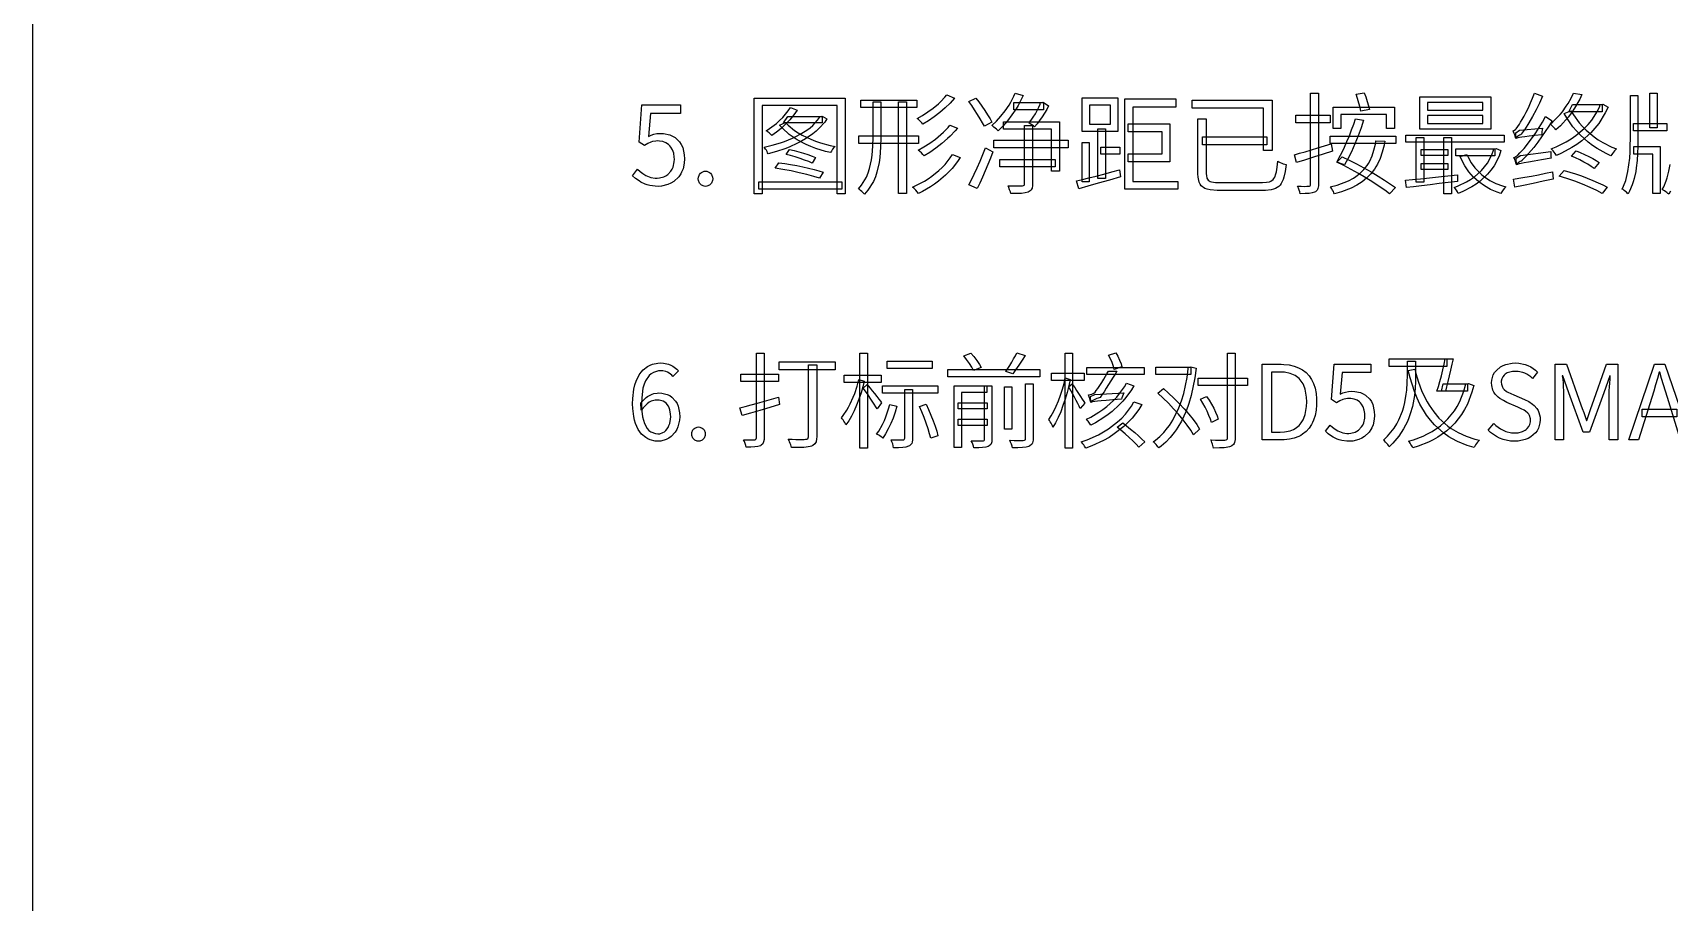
# Model space of a CAD drawing. Header units: millimetres. Extents: x 5 to 292, y 5 to 205.
# Drawn here: x 5 to 45.92, y 26.75 to 48.5 of the extents above; entities that cross this region are included whole.
import ezdxf

# ---------------------------------------------------------------- set-up
doc = ezdxf.new("R2010")
doc.units = ezdxf.units.MM
doc.layers.add('ANNOTATION', color=7, linetype='Continuous')
doc.layers.add('REFERENCE', color=8, linetype='Continuous')

msp = doc.modelspace()

# ---------------------------------------------------------------- linework, layer by layer
at = {"layer": 'ANNOTATION'}
for points in [[(20.642, 44.657), (20.566, 44.659), (20.429, 44.678), (20.367, 44.695), (20.31, 44.715), (20.206, 44.765), (20.16, 44.793), (20.075, 44.856), (20, 44.922), (20.125, 45.086), (20.186, 45.03), (20.253, 44.977), (20.327, 44.932), (20.412, 44.895), (20.459, 44.882), (20.561, 44.866), (20.617, 44.864), (20.674, 44.868), (20.782, 44.896), (20.831, 44.921), (20.877, 44.953), (20.955, 45.035), (20.986, 45.085), (21.011, 45.141), (21.04, 45.267), (21.043, 45.337), (21.042, 45.389), (21.027, 45.484), (20.999, 45.567), (20.956, 45.639), (20.93, 45.671), (20.9, 45.7), (20.834, 45.745), (20.759, 45.776), (20.674, 45.791), (20.628, 45.793), (20.58, 45.791), (20.494, 45.776), (20.456, 45.763), (20.379, 45.726), (20.295, 45.675), (20.161, 45.76), (20.227, 46.694), (21.199, 46.694), (21.199, 46.481), (20.445, 46.481), (20.393, 45.902), (20.46, 45.936), (20.531, 45.961), (20.608, 45.976), (20.693, 45.981), (20.775, 45.977), (20.927, 45.944), (20.997, 45.914), (21.062, 45.876), (21.171, 45.772), (21.215, 45.705), (21.251, 45.63), (21.292, 45.448), (21.297, 45.342), (21.291, 45.237), (21.26, 45.095), (21.225, 45.01), (21.203, 44.971), (21.152, 44.899), (21.03, 44.782), (20.958, 44.737), (20.882, 44.702), (20.724, 44.662), (20.642, 44.657)], [(23.042, 46.866), (25.317, 46.866), (25.317, 44.474), (25.112, 44.474), (25.112, 46.68), (23.239, 46.68), (23.239, 44.474), (23.042, 44.474), (23.042, 46.866)], [(26.014, 46.768), (26.207, 46.768), (26.207, 45.891), (26.201, 45.636), (26.181, 45.382), (26.165, 45.257), (26.109, 45.013), (26.07, 44.894), (26.02, 44.779), (25.884, 44.561), (25.798, 44.458), (25.78, 44.48), (25.756, 44.505), (25.727, 44.531), (25.698, 44.556), (25.67, 44.578), (25.645, 44.594), (25.723, 44.689), (25.845, 44.888), (25.889, 44.993), (25.925, 45.1), (25.975, 45.321), (25.99, 45.434), (26.008, 45.662), (26.014, 45.891), (26.014, 46.768)], [(25.702, 46.817), (27.109, 46.817), (27.109, 46.626), (25.702, 46.626), (25.702, 46.817)], [(26.647, 46.768), (26.849, 46.768), (26.849, 44.476), (26.647, 44.476), (26.647, 46.768)], [(27.854, 46.943), (28.048, 46.863), (27.94, 46.739), (27.816, 46.618), (27.682, 46.501), (27.542, 46.394), (27.399, 46.297), (27.259, 46.214), (27.23, 46.25), (27.192, 46.29), (27.151, 46.327), (27.112, 46.358), (27.245, 46.433), (27.382, 46.519), (27.517, 46.616), (27.645, 46.723), (27.705, 46.778), (27.809, 46.888), (27.854, 46.943)], [(28.406, 46.782), (28.583, 46.866), (28.656, 46.769), (28.732, 46.662), (28.807, 46.553), (28.877, 46.447), (28.937, 46.348), (28.985, 46.263), (28.794, 46.161), (28.749, 46.25), (28.691, 46.35), (28.625, 46.458), (28.552, 46.571), (28.478, 46.681), (28.406, 46.782)], [(29.567, 46.989), (29.763, 46.932), (29.725, 46.847), (29.637, 46.681), (29.588, 46.6), (29.484, 46.442), (29.373, 46.294), (29.257, 46.16), (29.141, 46.044), (29.123, 46.063), (29.097, 46.086), (29.066, 46.112), (29.035, 46.138), (29.006, 46.161), (28.982, 46.178), (29.098, 46.286), (29.209, 46.409), (29.314, 46.543), (29.411, 46.687), (29.455, 46.762), (29.533, 46.913), (29.567, 46.989)], [(29.531, 46.752), (30.271, 46.752), (30.271, 46.571), (29.531, 46.571), (29.531, 46.752)], [(30.192, 46.752), (30.236, 46.752), (30.268, 46.762), (30.402, 46.67), (30.357, 46.58), (30.301, 46.487), (30.24, 46.393), (30.177, 46.304), (30.113, 46.221), (30.05, 46.148), (30.021, 46.173), (29.982, 46.198), (29.942, 46.223), (29.908, 46.243), (29.963, 46.311), (30.017, 46.388), (30.07, 46.471), (30.118, 46.556), (30.16, 46.639), (30.192, 46.713), (30.192, 46.752)], [(31.241, 46.869), (32.134, 46.869), (32.134, 46.033), (31.241, 46.033), (31.241, 46.869)], [(31.421, 46.691), (31.421, 46.211), (31.948, 46.211), (31.948, 46.691), (31.421, 46.691)], [(33.579, 46.844), (33.579, 46.642), (32.51, 46.642), (32.51, 44.782), (33.628, 44.782), (33.628, 44.583), (32.306, 44.583), (32.306, 46.844), (33.579, 46.844)], [(33.991, 46.817), (35.99, 46.817), (35.99, 45.555), (35.777, 45.555), (35.777, 46.612), (33.991, 46.612), (33.991, 46.817)], [(36.951, 46.986), (37.148, 46.986), (37.148, 44.712), (37.147, 44.671), (37.136, 44.606), (37.126, 44.581), (37.113, 44.559), (37.076, 44.523), (37.052, 44.509), (36.991, 44.491), (36.912, 44.481), (36.812, 44.476), (36.689, 44.474), (36.681, 44.516), (36.666, 44.566), (36.647, 44.615), (36.626, 44.659), (36.715, 44.658), (36.796, 44.657), (36.86, 44.658), (36.899, 44.659), (36.923, 44.662), (36.939, 44.671), (36.948, 44.686), (36.951, 44.712), (36.951, 46.986)], [(38.087, 46.962), (38.292, 47), (38.332, 46.895), (38.368, 46.783), (38.4, 46.675), (38.423, 46.582), (38.21, 46.536), (38.191, 46.631), (38.159, 46.742), (38.123, 46.856), (38.087, 46.962)], [(39.679, 46.899), (41.46, 46.899), (41.46, 46.088), (39.679, 46.088), (39.679, 46.899)], [(39.876, 46.754), (39.876, 46.563), (41.255, 46.563), (41.255, 46.754), (39.876, 46.754)], [(42.083, 45.85), (42.076, 45.876), (42.066, 45.909), (42.055, 45.946), (42.042, 45.983), (42.028, 46.017), (42.014, 46.047), (42.034, 46.053), (42.072, 46.08), (42.091, 46.1), (42.131, 46.152), (42.173, 46.216), (42.201, 46.26), (42.241, 46.328), (42.289, 46.414), (42.342, 46.514), (42.396, 46.624), (42.45, 46.743), (42.502, 46.866), (42.55, 46.989), (42.747, 46.91), (42.671, 46.739), (42.588, 46.569), (42.499, 46.403), (42.408, 46.245), (42.314, 46.098), (42.219, 45.965), (42.219, 45.962), (42.219, 45.962), (42.199, 45.95), (42.177, 45.937), (42.151, 45.921), (42.125, 45.904), (42.103, 45.886), (42.088, 45.867), (42.083, 45.85)], [(43.522, 46.986), (43.735, 46.951), (43.681, 46.84), (43.552, 46.613), (43.477, 46.499), (43.394, 46.386), (43.198, 46.173), (43.085, 46.074), (43.068, 46.097), (43.044, 46.124), (43.017, 46.15), (42.989, 46.174), (42.963, 46.195), (42.938, 46.211), (43.008, 46.269), (43.136, 46.393), (43.194, 46.458), (43.248, 46.524), (43.346, 46.66), (43.388, 46.728), (43.463, 46.862), (43.522, 46.986)], [(44.18, 46.702), (44.224, 46.702), (44.259, 46.711), (44.388, 46.634), (44.321, 46.493), (44.158, 46.232), (44.061, 46.112), (43.957, 46), (43.731, 45.798), (43.609, 45.708), (43.484, 45.626), (43.229, 45.486), (43.099, 45.427), (43.083, 45.453), (43.063, 45.483), (43.041, 45.514), (43.017, 45.546), (42.992, 45.574), (42.968, 45.596), (43.095, 45.647), (43.344, 45.771), (43.465, 45.845), (43.582, 45.926), (43.795, 46.108), (43.892, 46.208), (43.98, 46.314), (44.124, 46.541), (44.18, 46.661), (44.18, 46.702)], [(43.498, 46.702), (44.24, 46.702), (44.24, 46.52), (43.407, 46.52), (43.498, 46.702)], [(44.948, 46.932), (45.136, 46.932), (45.136, 45.847), (45.134, 45.666), (45.128, 45.483), (45.115, 45.3), (45.095, 45.118), (45.081, 45.029), (45.044, 44.856), (45.021, 44.773), (44.995, 44.692), (44.929, 44.538), (44.89, 44.466), (44.871, 44.487), (44.848, 44.509), (44.822, 44.531), (44.795, 44.554), (44.768, 44.575), (44.743, 44.591), (44.775, 44.658), (44.83, 44.8), (44.852, 44.875), (44.888, 45.031), (44.913, 45.193), (44.931, 45.359), (44.941, 45.524), (44.946, 45.687), (44.948, 45.845), (44.948, 46.932)], [(45.431, 46.992), (45.619, 46.992), (45.619, 46.121), (45.431, 46.121), (45.431, 46.992)], [(24.672, 46.407), (24.711, 46.407), (24.741, 46.415), (24.859, 46.347), (24.803, 46.264), (24.668, 46.109), (24.589, 46.037), (24.504, 45.969), (24.321, 45.844), (24.223, 45.787), (24.122, 45.735), (23.914, 45.64), (23.808, 45.599), (23.595, 45.527), (23.386, 45.471), (23.374, 45.497), (23.36, 45.528), (23.344, 45.56), (23.326, 45.589), (23.307, 45.616), (23.288, 45.637), (23.491, 45.685), (23.697, 45.746), (23.8, 45.782), (23.999, 45.864), (24.095, 45.91), (24.188, 45.959), (24.358, 46.066), (24.435, 46.123), (24.506, 46.183), (24.625, 46.31), (24.672, 46.377), (24.672, 46.407)], [(23.944, 46.626), (24.116, 46.566), (24.032, 46.444), (23.934, 46.324), (23.826, 46.21), (23.713, 46.104), (23.597, 46.009), (23.482, 45.927), (23.465, 45.947), (23.441, 45.969), (23.414, 45.992), (23.386, 46.014), (23.36, 46.034), (23.337, 46.05), (23.424, 46.105), (23.593, 46.232), (23.676, 46.305), (23.754, 46.382), (23.888, 46.542), (23.944, 46.626)], [(23.823, 46.257), (23.888, 46.187), (24.047, 46.056), (24.14, 45.995), (24.241, 45.937), (24.459, 45.834), (24.576, 45.789), (24.696, 45.748), (24.938, 45.682), (25.06, 45.656), (25.031, 45.626), (24.999, 45.585), (24.969, 45.541), (24.946, 45.501), (24.822, 45.531), (24.577, 45.607), (24.455, 45.653), (24.337, 45.705), (24.114, 45.822), (24.01, 45.888), (23.913, 45.958), (23.744, 46.109), (23.673, 46.189), (23.823, 46.257)], [(23.88, 46.407), (24.736, 46.407), (24.736, 46.249), (23.771, 46.249), (23.88, 46.407)], [(29.269, 46.274), (30.67, 46.274), (30.67, 45.034), (30.476, 45.034), (30.476, 46.091), (29.269, 46.091), (29.269, 46.274)], [(34.135, 46.345), (34.343, 46.345), (34.343, 44.968), (34.345, 44.927), (34.359, 44.86), (34.372, 44.834), (34.389, 44.813), (34.442, 44.781), (34.478, 44.77), (34.574, 44.757), (34.706, 44.752), (34.848, 44.752), (35.079, 44.752), (35.341, 44.752), (35.582, 44.752), (35.747, 44.752), (35.848, 44.758), (35.928, 44.774), (35.961, 44.787), (36.015, 44.828), (36.036, 44.854), (36.054, 44.887), (36.084, 44.969), (36.095, 45.018), (36.114, 45.138), (36.129, 45.288), (36.159, 45.269), (36.193, 45.252), (36.23, 45.237), (36.268, 45.222), (36.305, 45.211), (36.337, 45.203), (36.314, 45.03), (36.285, 44.889), (36.267, 44.829), (36.219, 44.73), (36.19, 44.69), (36.157, 44.655), (36.072, 44.602), (36.021, 44.583), (35.963, 44.569), (35.825, 44.552), (35.744, 44.55), (35.639, 44.55), (35.453, 44.55), (35.228, 44.55), (35.004, 44.55), (34.821, 44.55), (34.717, 44.55), (34.613, 44.552), (34.438, 44.57), (34.368, 44.586), (34.308, 44.607), (34.218, 44.67), (34.187, 44.712), (34.165, 44.761), (34.139, 44.891), (34.135, 44.971), (34.135, 46.345)], [(36.583, 46.438), (37.443, 46.438), (37.443, 46.243), (36.583, 46.243), (36.583, 46.438)], [(37.514, 46.637), (39.049, 46.637), (39.049, 46.107), (38.852, 46.107), (38.852, 46.454), (37.708, 46.454), (37.708, 46.104), (37.514, 46.104), (37.514, 46.637)], [(37.607, 45.266), (37.67, 45.375), (37.734, 45.499), (37.798, 45.635), (37.861, 45.777), (37.921, 45.922), (37.978, 46.067), (38.029, 46.21), (38.071, 46.345), (38.278, 46.315), (38.217, 46.122), (38.142, 45.92), (38.058, 45.718), (37.971, 45.524), (37.885, 45.346), (37.803, 45.192), (37.607, 45.266)], [(39.876, 46.426), (39.876, 46.233), (41.255, 46.233), (41.255, 46.426), (39.876, 46.426)], [(42.102, 45.195), (42.097, 45.218), (42.087, 45.249), (42.075, 45.285), (42.062, 45.322), (42.05, 45.356), (42.037, 45.383), (42.06, 45.39), (42.108, 45.417), (42.133, 45.438), (42.187, 45.492), (42.249, 45.561), (42.29, 45.608), (42.348, 45.679), (42.418, 45.771), (42.497, 45.879), (42.58, 46), (42.666, 46.13), (42.748, 46.266), (42.823, 46.402), (42.995, 46.298), (42.91, 46.161), (42.729, 45.892), (42.633, 45.76), (42.535, 45.633), (42.336, 45.404), (42.236, 45.301), (42.236, 45.299), (42.236, 45.299), (42.217, 45.288), (42.195, 45.276), (42.17, 45.262), (42.145, 45.246), (42.122, 45.229), (42.107, 45.212), (42.102, 45.195)], [(43.462, 46.544), (43.522, 46.444), (43.666, 46.249), (43.75, 46.155), (43.841, 46.064), (44.039, 45.898), (44.146, 45.823), (44.257, 45.754), (44.483, 45.641), (44.598, 45.596), (44.575, 45.572), (44.55, 45.544), (44.525, 45.514), (44.501, 45.483), (44.48, 45.452), (44.462, 45.424), (44.344, 45.476), (44.114, 45.604), (44.002, 45.679), (43.894, 45.762), (43.693, 45.945), (43.6, 46.045), (43.512, 46.15), (43.359, 46.368), (43.293, 46.481), (43.462, 46.544)], [(25.656, 45.919), (27.144, 45.919), (27.144, 45.728), (25.656, 45.728), (25.656, 45.919)], [(27.933, 46.189), (28.119, 46.112), (28.065, 46.046), (27.943, 45.915), (27.876, 45.85), (27.734, 45.726), (27.585, 45.61), (27.435, 45.506), (27.286, 45.419), (27.258, 45.453), (27.221, 45.492), (27.18, 45.531), (27.139, 45.564), (27.282, 45.642), (27.428, 45.736), (27.572, 45.841), (27.709, 45.954), (27.774, 46.013), (27.886, 46.13), (27.933, 46.189)], [(29.802, 46.178), (30.001, 46.178), (30.001, 44.72), (29.999, 44.678), (29.987, 44.611), (29.976, 44.584), (29.962, 44.562), (29.918, 44.526), (29.889, 44.512), (29.815, 44.492), (29.721, 44.482), (29.602, 44.479), (29.455, 44.479), (29.444, 44.522), (29.427, 44.574), (29.408, 44.626), (29.386, 44.673), (29.502, 44.671), (29.607, 44.669), (29.692, 44.669), (29.744, 44.671), (29.772, 44.675), (29.789, 44.683), (29.799, 44.697), (29.802, 44.722), (29.802, 46.178)], [(31.628, 46.099), (31.82, 46.099), (31.82, 44.851), (31.628, 44.851), (31.628, 46.099)], [(32.391, 46.219), (33.431, 46.219), (33.431, 45.274), (32.391, 45.274), (32.391, 45.468), (33.237, 45.468), (33.237, 46.025), (32.391, 46.025), (32.391, 46.219)], [(34.248, 45.894), (35.859, 45.894), (35.859, 45.692), (34.248, 45.692), (34.248, 45.894)], [(37.437, 45.913), (39.087, 45.913), (39.087, 45.728), (37.437, 45.728), (37.437, 45.913)], [(39.333, 45.935), (41.791, 45.935), (41.791, 45.763), (39.333, 45.763), (39.333, 45.935)], [(39.595, 45.875), (39.783, 45.875), (39.783, 44.766), (39.595, 44.766), (39.595, 45.875)], [(40.28, 45.88), (40.477, 45.88), (40.477, 44.474), (40.28, 44.474), (40.28, 45.88)], [(42.083, 45.85), (42.08, 45.998), (42.178, 46.06), (42.749, 46.112), (42.742, 46.071), (42.737, 46.025), (42.734, 45.981), (42.733, 45.946), (42.557, 45.926), (42.418, 45.91), (42.312, 45.897), (42.232, 45.885), (42.173, 45.875), (42.133, 45.867), (42.105, 45.859), (42.083, 45.85)], [(45.027, 46.23), (45.86, 46.23), (45.86, 46.047), (45.027, 46.047), (45.027, 46.23)], [(23.837, 45.454), (23.924, 45.58), (24.036, 45.555), (24.154, 45.524), (24.271, 45.488), (24.384, 45.45), (24.487, 45.412), (24.572, 45.375), (24.487, 45.236), (24.402, 45.275), (24.3, 45.316), (24.187, 45.357), (24.068, 45.394), (23.949, 45.427), (23.837, 45.454)], [(27.996, 45.451), (28.187, 45.375), (28.127, 45.282), (27.988, 45.104), (27.909, 45.018), (27.825, 44.936), (27.645, 44.784), (27.549, 44.713), (27.451, 44.646), (27.248, 44.528), (27.144, 44.476), (27.116, 44.517), (27.079, 44.561), (27.038, 44.604), (26.997, 44.64), (27.098, 44.685), (27.295, 44.79), (27.391, 44.849), (27.484, 44.913), (27.657, 45.052), (27.738, 45.126), (27.813, 45.204), (27.942, 45.367), (27.996, 45.451)], [(28.406, 44.698), (28.471, 44.822), (28.542, 44.965), (28.616, 45.122), (28.69, 45.288), (28.76, 45.455), (28.824, 45.618), (29.007, 45.52), (28.947, 45.364), (28.882, 45.204), (28.815, 45.044), (28.747, 44.887), (28.68, 44.739), (28.614, 44.602), (28.406, 44.698)], [(29.028, 45.809), (30.891, 45.809), (30.891, 45.623), (29.028, 45.623), (29.028, 45.809)], [(31.244, 45.757), (31.418, 45.757), (31.418, 44.769), (31.244, 44.769), (31.244, 45.757)], [(31.705, 45.64), (32.178, 45.64), (32.178, 45.46), (31.705, 45.46), (31.705, 45.64)], [(36.55, 45.449), (36.675, 45.484), (36.817, 45.524), (36.972, 45.569), (37.134, 45.618), (37.301, 45.669), (37.47, 45.719), (37.498, 45.536), (37.264, 45.46), (37.028, 45.384), (36.802, 45.313), (36.599, 45.25), (36.55, 45.449)], [(38.584, 45.798), (38.808, 45.785), (38.79, 45.691), (38.745, 45.516), (38.689, 45.356), (38.623, 45.212), (38.586, 45.145), (38.546, 45.083), (38.456, 44.967), (38.353, 44.862), (38.237, 44.77), (38.175, 44.728), (38.109, 44.689), (37.966, 44.616), (37.725, 44.523), (37.547, 44.471), (37.536, 44.496), (37.521, 44.527), (37.502, 44.561), (37.483, 44.594), (37.463, 44.624), (37.445, 44.649), (37.612, 44.691), (37.903, 44.799), (38.028, 44.866), (38.086, 44.902), (38.192, 44.983), (38.285, 45.075), (38.366, 45.178), (38.401, 45.233), (38.434, 45.291), (38.491, 45.419), (38.537, 45.56), (38.571, 45.715), (38.584, 45.798)], [(39.715, 45.58), (40.387, 45.58), (40.387, 45.427), (39.715, 45.427), (39.715, 45.58)], [(41.523, 45.594), (41.556, 45.594), (41.594, 45.602), (41.711, 45.55), (41.663, 45.415), (41.538, 45.171), (41.461, 45.062), (41.377, 44.962), (41.191, 44.786), (41.089, 44.71), (40.982, 44.642), (40.76, 44.528), (40.644, 44.482), (40.626, 44.518), (40.598, 44.561), (40.568, 44.602), (40.54, 44.632), (40.645, 44.67), (40.851, 44.768), (40.951, 44.829), (41.047, 44.897), (41.222, 45.054), (41.3, 45.143), (41.371, 45.239), (41.482, 45.448), (41.523, 45.561), (41.523, 45.594)], [(40.584, 45.594), (41.561, 45.594), (41.561, 45.424), (40.584, 45.424), (40.584, 45.594)], [(40.859, 45.457), (40.891, 45.384), (40.968, 45.246), (41.061, 45.118), (41.171, 45.001), (41.232, 44.946), (41.297, 44.895), (41.435, 44.804), (41.585, 44.728), (41.746, 44.668), (41.832, 44.643), (41.798, 44.611), (41.763, 44.568), (41.732, 44.523), (41.709, 44.482), (41.62, 44.511), (41.453, 44.582), (41.298, 44.669), (41.155, 44.772), (41.089, 44.83), (41.026, 44.891), (40.911, 45.023), (40.812, 45.168), (40.729, 45.325), (40.693, 45.408), (40.859, 45.457)], [(42.102, 45.195), (42.094, 45.361), (42.197, 45.427), (42.957, 45.533), (42.957, 45.49), (42.958, 45.442), (42.96, 45.396), (42.965, 45.359), (42.726, 45.319), (42.539, 45.289), (42.396, 45.265), (42.29, 45.247), (42.215, 45.231), (42.163, 45.218), (42.128, 45.206), (42.102, 45.195)], [(43.473, 45.413), (43.593, 45.547), (43.696, 45.506), (43.802, 45.458), (43.907, 45.407), (44.005, 45.353), (44.094, 45.3), (44.167, 45.25), (44.044, 45.105), (43.971, 45.156), (43.883, 45.21), (43.784, 45.265), (43.68, 45.32), (43.575, 45.371), (43.473, 45.413)], [(45.035, 45.651), (45.693, 45.651), (45.693, 44.476), (45.505, 44.476), (45.505, 45.465), (45.035, 45.465), (45.035, 45.651)], [(21.822, 44.657), (21.786, 44.66), (21.722, 44.687), (21.695, 44.71), (21.671, 44.738), (21.644, 44.806), (21.641, 44.845), (21.644, 44.887), (21.671, 44.956), (21.695, 44.984), (21.722, 45.007), (21.786, 45.033), (21.822, 45.036), (21.857, 45.033), (21.92, 45.007), (21.948, 44.984), (21.972, 44.956), (21.998, 44.887), (22.002, 44.845), (21.998, 44.806), (21.972, 44.738), (21.948, 44.71), (21.92, 44.687), (21.857, 44.66), (21.822, 44.657)], [(23.564, 45.108), (23.659, 45.247), (23.802, 45.228), (23.95, 45.204), (24.102, 45.177), (24.252, 45.147), (24.398, 45.115), (24.535, 45.08), (24.659, 45.045), (24.766, 45.012), (24.675, 44.859), (24.53, 44.906), (24.356, 44.953), (24.163, 44.999), (23.96, 45.043), (23.757, 45.081), (23.564, 45.108)], [(29.184, 45.332), (30.561, 45.332), (30.561, 45.145), (29.184, 45.145), (29.184, 45.332)], [(31.101, 44.793), (31.246, 44.827), (31.41, 44.868), (31.59, 44.915), (31.781, 44.965), (31.978, 45.018), (32.175, 45.072), (32.199, 44.892), (31.921, 44.815), (31.643, 44.737), (31.382, 44.664), (31.153, 44.599), (31.101, 44.793)], [(37.607, 45.266), (37.743, 45.397), (37.915, 45.313), (38.097, 45.221), (38.282, 45.122), (38.464, 45.018), (38.639, 44.914), (38.803, 44.812), (38.95, 44.715), (39.073, 44.627), (38.926, 44.468), (38.807, 44.558), (38.665, 44.656), (38.504, 44.76), (38.33, 44.867), (38.149, 44.975), (37.964, 45.079), (37.782, 45.177), (37.607, 45.266)], [(39.715, 45.233), (40.387, 45.233), (40.387, 45.08), (39.715, 45.08), (39.715, 45.233)], [(42.025, 44.837), (42.159, 44.859), (42.309, 44.885), (42.473, 44.915), (42.647, 44.949), (42.825, 44.984), (43.003, 45.017), (43.02, 44.837), (42.766, 44.783), (42.513, 44.73), (42.273, 44.681), (42.061, 44.638), (42.025, 44.837)], [(43.17, 44.908), (43.293, 45.055), (43.432, 45.015), (43.578, 44.968), (43.726, 44.917), (43.871, 44.863), (44.012, 44.807), (44.143, 44.749), (44.262, 44.694), (44.363, 44.64), (44.243, 44.476), (44.106, 44.55), (43.94, 44.63), (43.754, 44.709), (43.559, 44.785), (43.361, 44.853), (43.17, 44.908)], [(23.157, 44.772), (25.23, 44.772), (25.23, 44.589), (23.157, 44.589), (23.157, 44.772)], [(39.327, 44.81), (39.503, 44.826), (39.703, 44.846), (39.921, 44.871), (40.15, 44.897), (40.387, 44.924), (40.625, 44.949), (40.625, 44.782), (40.395, 44.755), (40.167, 44.726), (39.943, 44.698), (39.728, 44.672), (39.528, 44.647), (39.347, 44.627), (39.327, 44.81)], [(20.632, 38.282), (20.566, 38.285), (20.441, 38.314), (20.382, 38.34), (20.326, 38.372), (20.225, 38.46), (20.181, 38.515), (20.14, 38.577), (20.074, 38.724), (20.048, 38.808), (20.027, 38.899), (20.003, 39.104), (20, 39.218), (20.004, 39.351), (20.032, 39.587), (20.057, 39.69), (20.088, 39.783), (20.165, 39.942), (20.212, 40.007), (20.262, 40.064), (20.375, 40.152), (20.436, 40.184), (20.5, 40.208), (20.632, 40.236), (20.699, 40.239), (20.77, 40.236), (20.898, 40.209), (20.954, 40.185), (21.007, 40.156), (21.101, 40.087), (21.143, 40.046), (21.009, 39.901), (20.98, 39.933), (20.913, 39.986), (20.875, 40.007), (20.834, 40.024), (20.752, 40.043), (20.709, 40.046), (20.644, 40.041), (20.521, 40.002), (20.464, 39.967), (20.412, 39.922), (20.323, 39.792), (20.288, 39.708), (20.259, 39.61), (20.226, 39.365), (20.222, 39.218), (20.225, 39.101), (20.249, 38.896), (20.27, 38.808), (20.296, 38.729), (20.366, 38.602), (20.409, 38.554), (20.457, 38.516), (20.569, 38.473), (20.632, 38.467), (20.677, 38.471), (20.759, 38.498), (20.796, 38.521), (20.83, 38.551), (20.886, 38.627), (20.909, 38.672), (20.928, 38.722), (20.949, 38.834), (20.952, 38.896), (20.95, 38.958), (20.931, 39.069), (20.914, 39.118), (20.893, 39.163), (20.837, 39.235), (20.802, 39.263), (20.762, 39.285), (20.667, 39.31), (20.611, 39.313), (20.565, 39.31), (20.467, 39.281), (20.415, 39.255), (20.363, 39.221), (20.263, 39.121), (20.214, 39.056), (20.206, 39.241), (20.269, 39.313), (20.338, 39.374), (20.375, 39.4), (20.451, 39.443), (20.491, 39.459), (20.532, 39.472), (20.611, 39.487), (20.65, 39.489), (20.727, 39.485), (20.866, 39.452), (20.927, 39.423), (20.983, 39.386), (21.074, 39.287), (21.11, 39.226), (21.139, 39.156), (21.172, 38.991), (21.176, 38.896), (21.172, 38.807), (21.134, 38.646), (21.102, 38.574), (21.061, 38.509), (20.963, 38.402), (20.904, 38.359), (20.841, 38.325), (20.705, 38.287), (20.632, 38.282)], [(23.096, 40.482), (23.286, 40.482), (23.286, 38.364), (23.285, 38.326), (23.275, 38.265), (23.266, 38.241), (23.254, 38.22), (23.217, 38.185), (23.194, 38.171), (23.134, 38.152), (23.057, 38.141), (22.959, 38.136), (22.838, 38.135), (22.829, 38.177), (22.814, 38.226), (22.796, 38.275), (22.776, 38.318), (22.862, 38.316), (22.942, 38.315), (23.006, 38.316), (23.044, 38.318), (23.067, 38.321), (23.092, 38.345), (23.096, 38.367), (23.096, 40.482)], [(23.66, 40.265), (25.061, 40.265), (25.061, 40.072), (23.66, 40.072), (23.66, 40.265)], [(24.395, 40.196), (24.602, 40.196), (24.602, 38.393), (24.6, 38.346), (24.586, 38.27), (24.573, 38.241), (24.557, 38.215), (24.508, 38.175), (24.476, 38.16), (24.436, 38.149), (24.338, 38.133), (24.279, 38.129), (24.141, 38.125), (23.973, 38.124), (23.966, 38.155), (23.955, 38.19), (23.941, 38.228), (23.926, 38.266), (23.91, 38.302), (23.892, 38.333), (23.988, 38.331), (24.078, 38.328), (24.161, 38.327), (24.232, 38.327), (24.288, 38.328), (24.326, 38.33), (24.359, 38.334), (24.38, 38.345), (24.392, 38.364), (24.395, 38.395), (24.395, 40.196)], [(25.683, 40.482), (25.876, 40.482), (25.876, 38.111), (25.683, 38.111), (25.683, 40.482)], [(26.363, 40.286), (27.488, 40.286), (27.488, 40.103), (26.363, 40.103), (26.363, 40.286)], [(28.278, 40.42), (28.458, 40.484), (28.532, 40.399), (28.605, 40.301), (28.669, 40.205), (28.716, 40.123), (28.525, 40.051), (28.484, 40.133), (28.423, 40.23), (28.351, 40.33), (28.278, 40.42)], [(29.606, 40.495), (29.812, 40.428), (29.737, 40.306), (29.656, 40.182), (29.576, 40.067), (29.503, 39.968), (29.33, 40.03), (29.38, 40.099), (29.431, 40.176), (29.481, 40.258), (29.527, 40.341), (29.57, 40.422), (29.606, 40.495)], [(30.816, 40.482), (31.002, 40.482), (31.002, 38.111), (30.816, 38.111), (30.816, 40.482)], [(31.355, 40.128), (32.789, 40.128), (32.789, 39.951), (31.355, 39.951), (31.355, 40.128)], [(31.902, 40.436), (32.082, 40.492), (32.13, 40.407), (32.177, 40.313), (32.214, 40.22), (32.235, 40.141), (32.044, 40.074), (32.022, 40.154), (31.99, 40.249), (31.948, 40.346), (31.902, 40.436)], [(33.893, 40.136), (33.927, 40.136), (33.96, 40.144), (34.087, 40.108), (34.055, 39.865), (33.964, 39.422), (33.905, 39.223), (33.837, 39.038), (33.721, 38.785), (33.634, 38.634), (33.587, 38.564), (33.539, 38.497), (33.437, 38.372), (33.329, 38.259), (33.213, 38.159), (33.153, 38.114), (33.135, 38.139), (33.114, 38.168), (33.09, 38.198), (33.065, 38.226), (33.04, 38.251), (33.016, 38.271), (33.071, 38.31), (33.178, 38.397), (33.279, 38.498), (33.375, 38.613), (33.421, 38.676), (33.508, 38.811), (33.659, 39.118), (33.724, 39.29), (33.781, 39.474), (33.865, 39.873), (33.893, 40.09), (33.893, 40.136)], [(33.081, 40.136), (33.958, 40.136), (33.958, 39.953), (33.081, 39.953), (33.081, 40.136)], [(34.873, 40.482), (35.064, 40.482), (35.064, 38.372), (35.063, 38.327), (35.05, 38.254), (35.038, 38.226), (35.023, 38.202), (34.981, 38.164), (34.953, 38.15), (34.922, 38.138), (34.841, 38.122), (34.792, 38.118), (34.673, 38.113), (34.525, 38.111), (34.518, 38.142), (34.509, 38.176), (34.499, 38.212), (34.486, 38.249), (34.473, 38.285), (34.461, 38.315), (34.576, 38.311), (34.68, 38.31), (34.811, 38.31), (34.84, 38.315), (34.859, 38.326), (34.87, 38.344), (34.873, 38.372), (34.873, 40.482)], [(35.74, 38.315), (35.74, 40.206), (36.212, 40.206), (36.284, 40.204), (36.418, 40.19), (36.54, 40.163), (36.651, 40.122), (36.702, 40.096), (36.75, 40.067), (36.837, 40), (36.912, 39.92), (36.975, 39.828), (37.001, 39.777), (37.025, 39.724), (37.063, 39.608), (37.088, 39.48), (37.1, 39.341), (37.102, 39.267), (37.1, 39.194), (37.088, 39.055), (37.063, 38.926), (37.025, 38.808), (37.001, 38.754), (36.975, 38.702), (36.912, 38.607), (36.838, 38.526), (36.752, 38.457), (36.705, 38.427), (36.654, 38.401), (36.545, 38.359), (36.424, 38.331), (36.292, 38.317), (36.222, 38.315), (35.74, 38.315)], [(37.93, 38.282), (37.859, 38.284), (37.729, 38.302), (37.67, 38.318), (37.616, 38.337), (37.518, 38.384), (37.475, 38.411), (37.395, 38.469), (37.324, 38.532), (37.442, 38.687), (37.5, 38.634), (37.562, 38.584), (37.633, 38.541), (37.713, 38.507), (37.757, 38.494), (37.854, 38.479), (37.907, 38.478), (37.961, 38.481), (38.062, 38.508), (38.109, 38.532), (38.152, 38.562), (38.225, 38.639), (38.255, 38.686), (38.279, 38.739), (38.306, 38.858), (38.309, 38.924), (38.308, 38.973), (38.294, 39.063), (38.267, 39.142), (38.227, 39.21), (38.202, 39.24), (38.174, 39.267), (38.112, 39.31), (38.04, 39.338), (37.96, 39.353), (37.917, 39.355), (37.872, 39.353), (37.791, 39.338), (37.754, 39.326), (37.682, 39.291), (37.602, 39.244), (37.476, 39.324), (37.538, 40.206), (38.456, 40.206), (38.456, 40.005), (37.744, 40.005), (37.695, 39.458), (37.759, 39.49), (37.825, 39.513), (37.898, 39.528), (37.979, 39.533), (38.056, 39.529), (38.199, 39.497), (38.265, 39.469), (38.327, 39.433), (38.43, 39.335), (38.472, 39.272), (38.505, 39.2), (38.544, 39.029), (38.549, 38.929), (38.543, 38.83), (38.514, 38.695), (38.481, 38.615), (38.46, 38.578), (38.412, 38.51), (38.297, 38.4), (38.229, 38.357), (38.157, 38.324), (38.008, 38.286), (37.93, 38.282)], [(39.372, 40.283), (39.573, 40.283), (39.573, 39.935), (39.571, 39.777), (39.563, 39.607), (39.546, 39.429), (39.516, 39.246), (39.496, 39.153), (39.442, 38.966), (39.409, 38.871), (39.371, 38.777), (39.276, 38.59), (39.219, 38.498), (39.156, 38.407), (39.007, 38.231), (38.92, 38.145), (38.902, 38.172), (38.879, 38.202), (38.853, 38.232), (38.826, 38.262), (38.8, 38.289), (38.776, 38.31), (38.875, 38.408), (39.039, 38.61), (39.105, 38.715), (39.161, 38.821), (39.249, 39.034), (39.281, 39.142), (39.307, 39.249), (39.344, 39.458), (39.355, 39.56), (39.367, 39.755), (39.372, 39.935), (39.372, 40.283)], [(38.918, 40.342), (40.362, 40.342), (40.362, 40.149), (38.918, 40.149), (38.918, 40.342)], [(40.316, 40.342), (40.515, 40.342), (40.485, 40.207), (40.453, 40.063), (40.419, 39.917), (40.385, 39.775), (40.353, 39.645), (40.321, 39.533), (40.112, 39.533), (40.148, 39.649), (40.185, 39.78), (40.222, 39.921), (40.256, 40.066), (40.288, 40.209), (40.316, 40.342)], [(42.049, 38.282), (41.951, 38.286), (41.765, 38.324), (41.679, 38.356), (41.598, 38.397), (41.452, 38.499), (41.389, 38.56), (41.531, 38.725), (41.583, 38.675), (41.702, 38.59), (41.768, 38.555), (41.837, 38.527), (41.979, 38.494), (42.052, 38.49), (42.141, 38.496), (42.254, 38.524), (42.317, 38.556), (42.344, 38.575), (42.369, 38.598), (42.408, 38.647), (42.434, 38.702), (42.448, 38.764), (42.449, 38.798), (42.447, 38.845), (42.425, 38.925), (42.407, 38.957), (42.383, 38.986), (42.327, 39.036), (42.293, 39.057), (42.217, 39.096), (42.132, 39.135), (41.861, 39.254), (41.773, 39.298), (41.684, 39.352), (41.642, 39.384), (41.567, 39.461), (41.536, 39.507), (41.51, 39.557), (41.48, 39.673), (41.477, 39.739), (41.482, 39.81), (41.52, 39.94), (41.554, 39.998), (41.596, 40.051), (41.702, 40.14), (41.765, 40.175), (41.835, 40.203), (41.988, 40.235), (42.072, 40.239), (42.156, 40.235), (42.313, 40.203), (42.386, 40.175), (42.455, 40.14), (42.575, 40.056), (42.627, 40.007), (42.503, 39.855), (42.458, 39.893), (42.362, 39.957), (42.311, 39.982), (42.257, 40.003), (42.138, 40.027), (42.072, 40.03), (41.996, 40.026), (41.868, 39.989), (41.816, 39.957), (41.793, 39.938), (41.757, 39.894), (41.733, 39.844), (41.72, 39.788), (41.719, 39.757), (41.722, 39.713), (41.746, 39.637), (41.766, 39.605), (41.792, 39.577), (41.852, 39.529), (41.887, 39.509), (41.96, 39.474), (42.034, 39.44), (42.302, 39.324), (42.406, 39.273), (42.499, 39.213), (42.541, 39.179), (42.612, 39.099), (42.64, 39.053), (42.662, 39.002), (42.688, 38.885), (42.691, 38.818), (42.687, 38.745), (42.648, 38.609), (42.614, 38.546), (42.571, 38.488), (42.46, 38.391), (42.392, 38.353), (42.316, 38.322), (42.145, 38.286), (42.049, 38.282)], [(43.063, 38.315), (43.063, 40.206), (43.349, 40.206), (43.71, 39.195), (43.746, 39.098), (43.78, 38.999), (43.814, 38.899), (43.847, 38.8), (43.858, 38.8), (43.893, 38.899), (43.926, 38.999), (43.958, 39.098), (43.989, 39.195), (44.35, 40.206), (44.636, 40.206), (44.636, 38.315), (44.415, 38.315), (44.415, 39.362), (44.416, 39.448), (44.42, 39.542), (44.426, 39.639), (44.433, 39.737), (44.44, 39.833), (44.446, 39.92), (44.435, 39.92), (44.283, 39.489), (43.927, 38.506), (43.767, 38.506), (43.409, 39.489), (43.256, 39.92), (43.246, 39.92), (43.255, 39.833), (43.263, 39.737), (43.269, 39.639), (43.273, 39.542), (43.276, 39.448), (43.277, 39.362), (43.277, 38.315), (43.063, 38.315)], [(44.907, 38.315), (45.547, 40.206), (45.813, 40.206), (46.455, 38.315), (46.202, 38.315), (45.872, 39.373), (45.822, 39.534), (45.774, 39.691), (45.728, 39.85), (45.681, 40.012), (45.671, 40.012), (45.626, 39.85), (45.579, 39.691), (45.531, 39.534), (45.483, 39.373), (45.147, 38.315), (44.907, 38.315)], [(22.706, 39.961), (23.645, 39.961), (23.645, 39.775), (22.706, 39.775), (22.706, 39.961)], [(25.659, 39.827), (25.791, 39.785), (25.754, 39.64), (25.71, 39.489), (25.659, 39.336), (25.601, 39.186), (25.539, 39.042), (25.472, 38.908), (25.403, 38.789), (25.332, 38.689), (25.319, 38.717), (25.302, 38.748), (25.283, 38.782), (25.262, 38.814), (25.242, 38.844), (25.224, 38.87), (25.267, 38.926), (25.354, 39.059), (25.397, 39.135), (25.44, 39.217), (25.517, 39.388), (25.552, 39.478), (25.613, 39.657), (25.659, 39.827)], [(25.288, 39.935), (26.214, 39.935), (26.214, 39.754), (25.288, 39.754), (25.288, 39.935)], [(25.863, 39.7), (25.893, 39.665), (25.937, 39.611), (25.989, 39.545), (26.046, 39.473), (26.103, 39.401), (26.155, 39.335), (26.197, 39.281), (26.224, 39.244), (26.111, 39.091), (26.08, 39.143), (26.04, 39.209), (25.993, 39.284), (25.942, 39.362), (25.89, 39.439), (25.841, 39.509), (25.798, 39.569), (25.765, 39.613), (25.863, 39.7)], [(27.878, 40.074), (30.184, 40.074), (30.184, 39.896), (27.878, 39.896), (27.878, 40.074)], [(29.823, 39.719), (30.013, 39.719), (30.013, 38.349), (30.012, 38.31), (30, 38.246), (29.99, 38.221), (29.976, 38.2), (29.934, 38.166), (29.905, 38.153), (29.836, 38.134), (29.747, 38.123), (29.635, 38.119), (29.498, 38.119), (29.487, 38.161), (29.469, 38.211), (29.449, 38.261), (29.428, 38.305), (29.539, 38.301), (29.639, 38.3), (29.719, 38.3), (29.768, 38.302), (29.795, 38.305), (29.811, 38.313), (29.82, 38.327), (29.823, 38.351), (29.823, 39.719)], [(30.818, 39.868), (30.937, 39.827), (30.903, 39.667), (30.861, 39.502), (30.813, 39.336), (30.76, 39.173), (30.703, 39.017), (30.641, 38.872), (30.575, 38.743), (30.509, 38.635), (30.497, 38.665), (30.481, 38.698), (30.462, 38.733), (30.443, 38.767), (30.424, 38.797), (30.406, 38.823), (30.469, 38.918), (30.532, 39.031), (30.592, 39.158), (30.649, 39.295), (30.702, 39.438), (30.749, 39.584), (30.788, 39.729), (30.818, 39.868)], [(30.47, 39.984), (31.293, 39.984), (31.293, 39.804), (30.47, 39.804), (30.47, 39.984)], [(30.989, 39.716), (31.017, 39.68), (31.056, 39.624), (31.101, 39.555), (31.15, 39.48), (31.198, 39.404), (31.244, 39.335), (31.281, 39.278), (31.306, 39.238), (31.187, 39.102), (31.162, 39.157), (31.129, 39.226), (31.09, 39.302), (31.048, 39.383), (31.005, 39.462), (30.964, 39.534), (30.928, 39.596), (30.898, 39.644), (30.989, 39.716)], [(32.345, 39.731), (32.528, 39.669), (32.47, 39.571), (32.332, 39.379), (32.253, 39.286), (32.169, 39.196), (31.986, 39.026), (31.888, 38.947), (31.785, 38.873), (31.57, 38.741), (31.458, 38.684), (31.444, 38.706), (31.427, 38.733), (31.408, 38.761), (31.388, 38.787), (31.368, 38.811), (31.347, 38.831), (31.454, 38.884), (31.66, 39.006), (31.759, 39.075), (31.853, 39.148), (32.026, 39.304), (32.104, 39.387), (32.176, 39.472), (32.296, 39.644), (32.345, 39.731)], [(31.453, 39.254), (31.447, 39.282), (31.439, 39.313), (31.429, 39.347), (31.418, 39.382), (31.407, 39.414), (31.396, 39.44), (31.437, 39.449), (31.484, 39.463), (31.528, 39.483), (31.564, 39.512), (31.592, 39.548), (31.632, 39.604), (31.679, 39.674), (31.729, 39.752), (31.779, 39.833), (31.827, 39.912), (31.867, 39.981), (31.896, 40.033), (32.108, 40.033), (32.065, 39.963), (32.015, 39.881), (31.96, 39.791), (31.902, 39.699), (31.843, 39.607), (31.787, 39.52), (31.735, 39.441), (31.69, 39.375), (31.69, 39.375), (31.665, 39.369), (31.639, 39.361), (31.606, 39.349), (31.571, 39.335), (31.536, 39.32), (31.504, 39.303), (31.477, 39.287), (31.459, 39.271), (31.453, 39.254)], [(34.143, 39.86), (35.374, 39.86), (35.374, 39.675), (34.143, 39.675), (34.143, 39.86)], [(35.977, 38.511), (36.191, 38.511), (36.298, 38.517), (36.44, 38.546), (36.523, 38.579), (36.562, 38.6), (36.597, 38.624), (36.662, 38.678), (36.718, 38.743), (36.764, 38.818), (36.783, 38.859), (36.816, 38.949), (36.852, 39.153), (36.857, 39.267), (36.852, 39.383), (36.816, 39.587), (36.783, 39.674), (36.764, 39.714), (36.718, 39.787), (36.662, 39.85), (36.597, 39.903), (36.562, 39.926), (36.523, 39.946), (36.44, 39.978), (36.298, 40.007), (36.191, 40.012), (35.977, 40.012), (35.977, 38.511)], [(39.557, 40.087), (39.586, 39.975), (39.651, 39.758), (39.728, 39.554), (39.816, 39.361), (39.865, 39.27), (39.916, 39.181), (40.031, 39.015), (40.161, 38.863), (40.306, 38.726), (40.384, 38.663), (40.467, 38.604), (40.645, 38.498), (40.843, 38.409), (41.058, 38.337), (41.172, 38.307), (41.15, 38.284), (41.126, 38.255), (41.101, 38.222), (41.078, 38.19), (41.058, 38.158), (41.041, 38.127), (40.867, 38.179), (40.627, 38.276), (40.481, 38.353), (40.411, 38.395), (40.281, 38.486), (40.048, 38.693), (39.946, 38.81), (39.852, 38.936), (39.687, 39.212), (39.615, 39.363), (39.551, 39.523), (39.438, 39.866), (39.39, 40.049), (39.557, 40.087)], [(40.827, 39.716), (40.865, 39.716), (40.902, 39.726), (41.031, 39.672), (40.986, 39.509), (40.873, 39.212), (40.804, 39.078), (40.728, 38.954), (40.556, 38.731), (40.459, 38.632), (40.357, 38.542), (40.137, 38.385), (40.019, 38.318), (39.898, 38.258), (39.644, 38.156), (39.511, 38.114), (39.498, 38.141), (39.481, 38.171), (39.462, 38.202), (39.441, 38.233), (39.421, 38.261), (39.4, 38.284), (39.524, 38.319), (39.763, 38.409), (39.877, 38.463), (39.988, 38.524), (40.196, 38.667), (40.293, 38.75), (40.384, 38.839), (40.547, 39.041), (40.619, 39.153), (40.683, 39.274), (40.787, 39.538), (40.827, 39.682), (40.827, 39.716)], [(40.27, 39.716), (40.873, 39.716), (40.873, 39.533), (40.228, 39.533), (40.27, 39.716)], [(22.683, 39.117), (22.815, 39.151), (22.964, 39.191), (23.126, 39.235), (23.297, 39.284), (23.472, 39.334), (23.647, 39.383), (23.673, 39.2), (23.428, 39.127), (23.182, 39.053), (22.949, 38.983), (22.742, 38.924), (22.683, 39.117)], [(26.25, 39.669), (27.627, 39.669), (27.627, 39.486), (26.25, 39.486), (26.25, 39.669)], [(26.802, 39.579), (26.998, 39.579), (26.998, 38.359), (26.997, 38.32), (26.986, 38.255), (26.977, 38.229), (26.965, 38.206), (26.926, 38.169), (26.9, 38.155), (26.835, 38.136), (26.752, 38.126), (26.65, 38.121), (26.526, 38.119), (26.518, 38.166), (26.503, 38.218), (26.484, 38.271), (26.464, 38.318), (26.56, 38.316), (26.646, 38.315), (26.753, 38.315), (26.777, 38.319), (26.792, 38.326), (26.799, 38.34), (26.802, 38.361), (26.802, 39.579)], [(28.04, 39.664), (28.858, 39.664), (28.858, 39.499), (28.224, 39.499), (28.224, 38.122), (28.04, 38.122), (28.04, 39.664)], [(28.796, 39.664), (28.984, 39.664), (28.984, 38.33), (28.98, 38.266), (28.965, 38.217), (28.953, 38.198), (28.916, 38.165), (28.891, 38.153), (28.829, 38.134), (28.751, 38.124), (28.653, 38.121), (28.533, 38.119), (28.522, 38.159), (28.506, 38.206), (28.486, 38.252), (28.466, 38.292), (28.559, 38.29), (28.644, 38.288), (28.71, 38.288), (28.749, 38.289), (28.773, 38.292), (28.787, 38.3), (28.794, 38.313), (28.796, 38.333), (28.796, 39.664)], [(29.299, 39.641), (29.48, 39.641), (29.48, 38.584), (29.299, 38.584), (29.299, 39.641)], [(31.453, 39.254), (31.45, 39.398), (31.556, 39.455), (32.281, 39.494), (32.265, 39.455), (32.247, 39.409), (32.232, 39.365), (32.222, 39.332), (32.01, 39.317), (31.844, 39.304), (31.717, 39.294), (31.623, 39.285), (31.556, 39.277), (31.509, 39.27), (31.477, 39.262), (31.453, 39.254)], [(33.135, 39.484), (33.272, 39.605), (33.402, 39.487), (33.534, 39.36), (33.666, 39.227), (33.792, 39.091), (33.91, 38.956), (34.016, 38.825), (34.105, 38.699), (34.177, 38.584), (34.022, 38.442), (33.955, 38.558), (33.867, 38.685), (33.764, 38.82), (33.649, 38.957), (33.526, 39.096), (33.398, 39.232), (33.266, 39.363), (33.135, 39.484)], [(34.195, 39.332), (34.352, 39.404), (34.413, 39.312), (34.473, 39.213), (34.529, 39.11), (34.578, 39.01), (34.617, 38.916), (34.644, 38.833), (34.473, 38.748), (34.447, 38.834), (34.41, 38.929), (34.365, 39.031), (34.312, 39.135), (34.255, 39.237), (34.195, 39.332)], [(26.428, 39.197), (26.606, 39.159), (26.563, 39.01), (26.512, 38.863), (26.454, 38.722), (26.392, 38.588), (26.326, 38.467), (26.258, 38.361), (26.237, 38.376), (26.211, 38.394), (26.183, 38.413), (26.153, 38.432), (26.125, 38.45), (26.101, 38.462), (26.153, 38.535), (26.25, 38.703), (26.294, 38.797), (26.334, 38.896), (26.401, 39.096), (26.428, 39.197)], [(27.171, 39.153), (27.336, 39.205), (27.399, 39.074), (27.459, 38.935), (27.514, 38.795), (27.563, 38.658), (27.603, 38.532), (27.63, 38.421), (27.452, 38.356), (27.426, 38.468), (27.389, 38.596), (27.343, 38.735), (27.29, 38.879), (27.232, 39.02), (27.171, 39.153)], [(28.143, 39.244), (28.868, 39.244), (28.868, 39.091), (28.143, 39.091), (28.143, 39.244)], [(32.534, 39.27), (32.735, 39.197), (32.661, 39.079), (32.487, 38.856), (32.386, 38.75), (32.278, 38.649), (32.04, 38.463), (31.911, 38.378), (31.774, 38.3), (31.485, 38.164), (31.332, 38.106), (31.319, 38.131), (31.301, 38.159), (31.28, 38.189), (31.258, 38.218), (31.237, 38.245), (31.218, 38.266), (31.366, 38.318), (31.646, 38.443), (31.777, 38.515), (31.901, 38.593), (32.127, 38.765), (32.228, 38.859), (32.32, 38.957), (32.473, 39.163), (32.534, 39.27)], [(45.24, 38.893), (45.24, 39.081), (46.112, 39.081), (46.112, 38.893), (45.24, 38.893)], [(21.646, 38.282), (21.612, 38.285), (21.552, 38.31), (21.526, 38.332), (21.504, 38.359), (21.479, 38.422), (21.476, 38.459), (21.479, 38.499), (21.504, 38.564), (21.526, 38.591), (21.552, 38.612), (21.612, 38.637), (21.646, 38.64), (21.679, 38.637), (21.739, 38.612), (21.766, 38.591), (21.788, 38.564), (21.813, 38.499), (21.816, 38.459), (21.813, 38.422), (21.788, 38.359), (21.766, 38.332), (21.739, 38.31), (21.679, 38.285), (21.646, 38.282)], [(28.143, 38.831), (28.868, 38.831), (28.868, 38.679), (28.143, 38.679), (28.143, 38.831)], [(32.113, 38.632), (32.253, 38.746), (32.35, 38.67), (32.452, 38.587), (32.554, 38.502), (32.651, 38.417), (32.736, 38.337), (32.804, 38.266), (32.657, 38.135), (32.592, 38.209), (32.509, 38.291), (32.414, 38.379), (32.313, 38.469), (32.211, 38.555), (32.113, 38.632)]]:
    msp.add_lwpolyline(points, close=True, dxfattribs=at)
msp.add_lwpolyline([(45.952, 44.535), (45.909, 44.46), (45.887, 44.48), (45.861, 44.5), (45.832, 44.521), (45.801, 44.542), (45.771, 44.561), (45.745, 44.575), (45.783, 44.645), (45.845, 44.793), (45.871, 44.871), (45.912, 45.033), (45.941, 45.2)], dxfattribs=at)
at = {"layer": 'REFERENCE'}
msp.add_lwpolyline([(5, 205), (292, 205), (292, 5), (5, 5)], close=True, dxfattribs=at)

doc.saveas('drawing.dxf')
